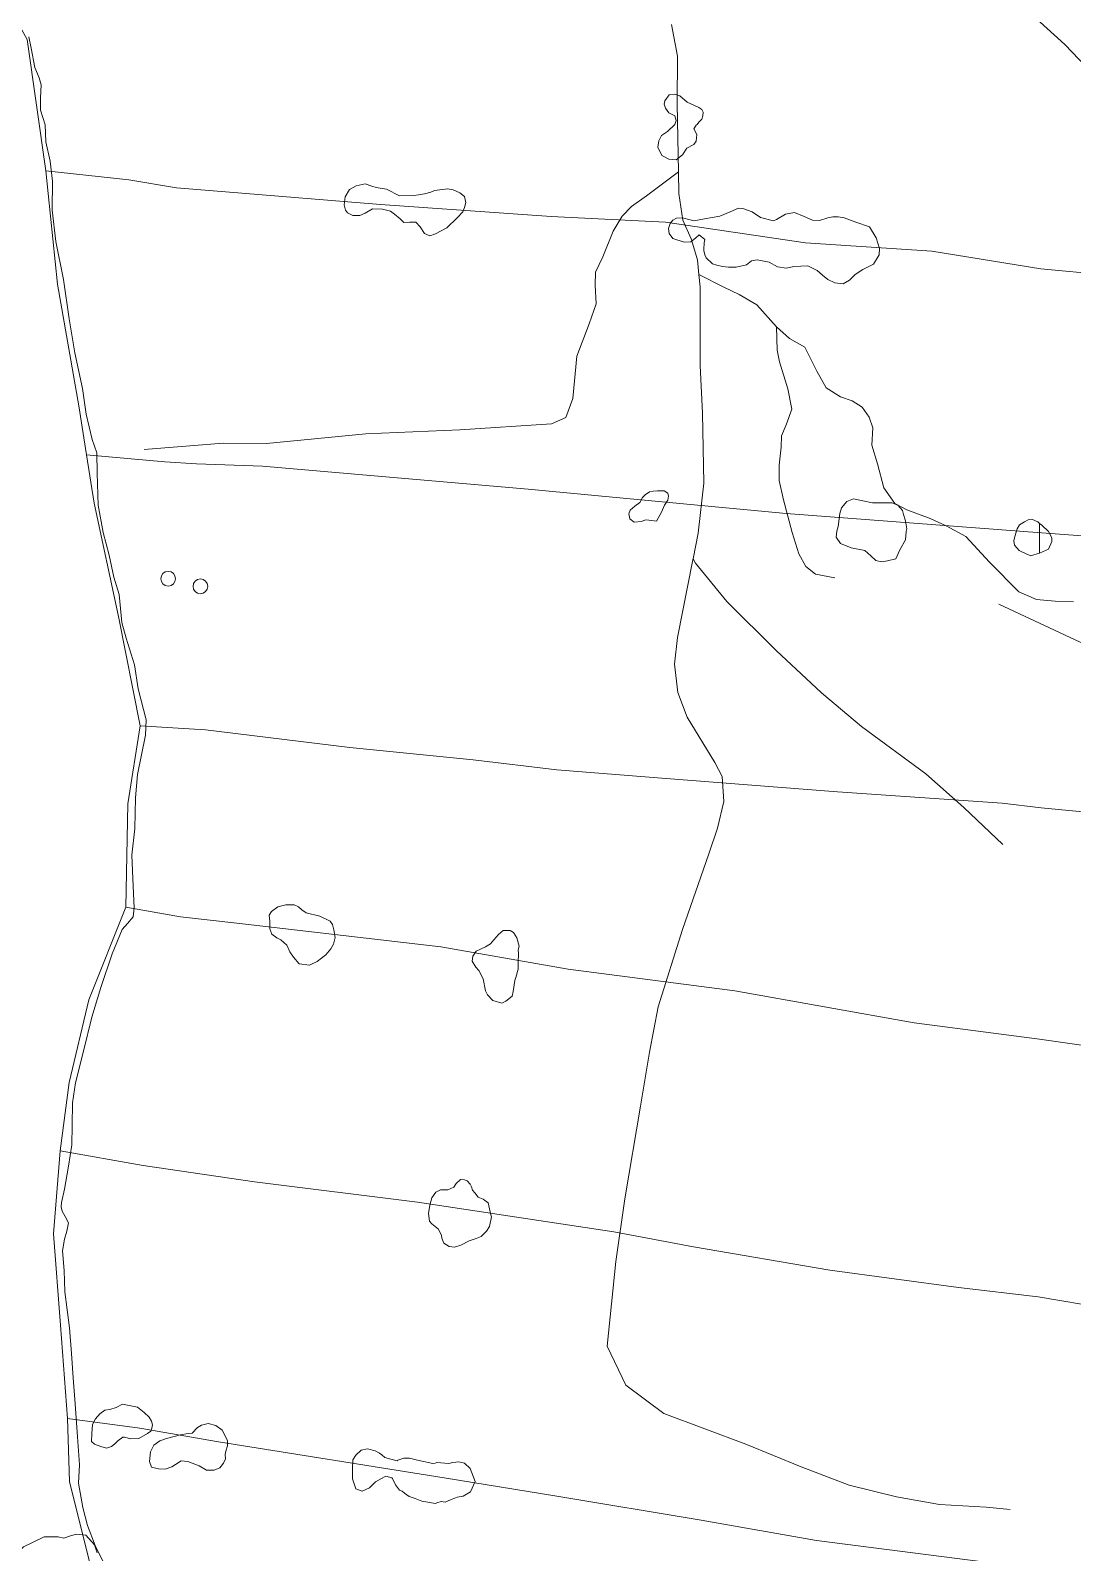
# Model space of a CAD drawing. Header units: metres. Extents: x 4652992 to 4879070, y 2074171 to 2309877.
# Drawn here: x 4654008.5 to 4654117.7, y 2309013.5 to 2309172.9 of the extents above; entities that cross this region are included whole.
import ezdxf

# ---------------------------------------------------------------- set-up
doc = ezdxf.new("R2010")
doc.units = ezdxf.units.M
doc.header["$MEASUREMENT"] = 0
doc.linetypes.add('DGN Style 3', pattern=[92.779933, 66.271381, -26.508552])
doc.layers.get('0').update_dxf_attribs({"color": 4, "lineweight": 0})
for name, color, linetype, lineweight in [('Level 1', 2, 'Continuous', 0), ('Level 20', 30, 'DGN Style 3', 0), ('Level 3', 46, 'Continuous', 0), ('Level 37', 3, 'Continuous', 0), ('Level 40', 1, 'Continuous', 0), ('Level 61', 4, 'Continuous', 0)]:
    doc.layers.add(name, color=color, linetype=linetype, lineweight=lineweight)

# ---------------------------------------------------------------- blocks, each defined once
blk = doc.blocks.new('POSTE')
at = {"color": 0, "linetype": 'ByBlock', "lineweight": -2}
blk.add_circle((0, 0), 0.770001, dxfattribs=at)

msp = doc.modelspace()

# ---------------------------------------------------------------- linework, layer by layer
at = {"layer": 'Level 1'}
for points in [[(4654164.072075, 2309146.218444, 1284.64375), (4654157.099199, 2309148.063845, 1282.56875), (4654148.996215, 2309147.904899, 1280.01875), (4654141.720667, 2309146.693183, 1277.91875), (4654137.221428, 2309147.395429, 1277.06875), (4654131.818158, 2309150.629173, 1275.60625), (4654128.182447, 2309156.787193, 1274.40625), (4654126.885166, 2309159.491523, 1273.93125), (4654125.017465, 2309162.405827, 1273.23125), (4654122.877853, 2309165.144568, 1272.03125), (4654116.867178, 2309171.431693, 1268.03125), (4654113.895333, 2309174.114984, 1266.99375), (4654111.684903, 2309175.699636, 1266.19375), (4654109.321028, 2309176.703317, 1265.78125), (4654109.264995, 2309176.715328, 1265.69375)], [(4654111.138491, 2309017.990481, 1291), (4654108.626711, 2309018.234682, 1290), (4654103.761904, 2309018.495119, 1288), (4654099.246096, 2309019.320681, 1286), (4654094.280276, 2309020.544314, 1284), (4654089.255312, 2309022.445132, 1282), (4654083.480288, 2309024.815676, 1280), (4654074.891299, 2309028.044497, 1277.5875), (4654070.891726, 2309031.010073, 1276.3625), (4654068.951906, 2309035.095278, 1275.3375), (4654069.837527, 2309043.948916, 1273.425), (4654070.806887, 2309050.507082, 1272.3875), (4654072.439272, 2309060.243899, 1271.2125), (4654073.363283, 2309065.888918, 1270.375), (4654074.277712, 2309070.643496, 1269.5), (4654076.842531, 2309078.730532, 1268.65), (4654079.587282, 2309086.655276, 1267.725), (4654080.512881, 2309089.345705, 1267.425), (4654081.151125, 2309092.129702, 1266.9625), (4654080.990908, 2309094.780276, 1266.5), (4654080.232119, 2309096.238283, 1266.2625), (4654077.324526, 2309100.9657, 1265.525), (4654076.349489, 2309103.547915, 1265.4), (4654076.011904, 2309106.514101, 1265.2125), (4654076.314272, 2309109.309878, 1265.1125), (4654077.929798, 2309117.447745, 1264.7035), (4654077.953744, 2309117.568369, 1264.6974), (4654078.486513, 2309120.252077, 1264.5625), (4654079.072878, 2309125.478274, 1264.15), (4654078.924074, 2309132.834475, 1263.0125), (4654078.686526, 2309137.809878, 1262.5125), (4654078.687685, 2309142.61011, 1262.0625), (4654078.700503, 2309146.053713, 1261.575), (4654078.56137, 2309147.349964, 1261.329309), (4654078.39612, 2309148.889529, 1261.0375), (4654077.738711, 2309151.094729, 1260.525), (4654076.870302, 2309153.038332, 1260.0375), (4654076.46509, 2309155.834719, 1259.55), (4654076.417982, 2309158.093572, 1259.216486), (4654076.269106, 2309165.232119, 1258.1625), (4654076.308718, 2309170.208498, 1257.5), (4654075.682925, 2309173.54529, 1257.075)], [(4654063.112258, 2309131.722849, 1265.017636), (4654064.627176, 2309132.370873, 1264.317636), (4654065.357339, 2309134.368338, 1263.817636), (4654065.764211, 2309138.804165, 1263.317636), (4654067.048316, 2309142.182914, 1263.017636), (4654067.807041, 2309144.289531, 1262.517636), (4654067.691478, 2309146.226257, 1262.317636), (4654067.738315, 2309147.596068, 1262.217636), (4654068.496747, 2309149.200696, 1262.017636), (4654069.56432, 2309151.877154, 1261.517636), (4654070.508229, 2309153.463539, 1261.017636), (4654071.487798, 2309154.478653, 1260.817636), (4654073.056276, 2309155.584439, 1260.317636), (4654076.417982, 2309158.093572, 1259.216486)], [(4654117.801173, 2309113.074494, 1271.417636), (4654115.854467, 2309113.139326, 1271.017636), (4654113.896299, 2309113.316505, 1270.617636), (4654112.062845, 2309114.119109, 1270.117636), (4654108.990107, 2309117.218476, 1269.017636), (4654106.500853, 2309119.895863, 1268.117636), (4654104.451851, 2309121.030976, 1267.417636), (4654102.780671, 2309121.777207, 1267.017636), (4654100.327922, 2309122.686476, 1265.817636), (4654099.074866, 2309123.362449, 1265.317636), (4654097.935276, 2309125.016854, 1265.117636), (4654097.241446, 2309127.51646, 1264.917636), (4654096.681048, 2309129.484455, 1264.617636), (4654096.777093, 2309131.273743, 1264.517636), (4654096.401197, 2309132.395069, 1264.317636), (4654095.649698, 2309133.460407, 1264.217636), (4654094.608617, 2309134.117075, 1263.917636), (4654093.396843, 2309134.546767, 1263.717636), (4654091.864881, 2309135.48844, 1263.517636), (4654090.912086, 2309137.238238, 1263.517636), (4654089.65145, 2309139.743135, 1263.017636), (4654088.038165, 2309140.651312, 1262.817636), (4654086.665697, 2309141.873915, 1262.517636), (4654084.63334, 2309144.174433, 1262.517636), (4654082.784538, 2309145.26344, 1262.317636), (4654081.162774, 2309146.016459, 1261.917636), (4654078.56137, 2309147.349964, 1261.329309)], [(4654092.775721, 2309115.568457, 1265.817636), (4654090.771536, 2309115.945346, 1265.617636), (4654089.735422, 2309116.778218, 1265.517636), (4654089.01138, 2309118.096117, 1265.317636), (4654088.315513, 2309120.307995, 1264.917636), (4654087.397072, 2309123.760445, 1264.717636), (4654086.9634, 2309125.758407, 1264.517636), (4654086.945143, 2309127.360498, 1264.317636), (4654087.177281, 2309129.257671, 1263.917636), (4654087.189051, 2309130.445936, 1263.817636), (4654087.709241, 2309131.61481, 1263.517636), (4654088.287777, 2309133.225829, 1263.317636), (4654087.882384, 2309135.370253, 1263.217636), (4654087.003272, 2309138.207316, 1263.017636), (4654086.76342, 2309139.408654, 1262.817636), (4654086.665697, 2309141.873915, 1262.517636)], [(4654110.387881, 2309087.641115, 1274), (4654106.299929, 2309091.518923, 1271.4125), (4654102.326296, 2309095.057497, 1269.8), (4654095.576296, 2309099.987673, 1267.575), (4654091.386111, 2309103.542116, 1266.95), (4654086.63312, 2309107.973696, 1266.0375), (4654081.464297, 2309113.093081, 1265.2625), (4654078.208261, 2309117.104666, 1264.703417), (4654077.953744, 2309117.568369, 1264.7034)], [(4654144.344856, 2309099.474311, 1283.14375), (4654136.170546, 2309101.861843, 1278.44375), (4654126.573947, 2309105.772762, 1274.79375), (4654118.486698, 2309108.838281, 1271.66875), (4654109.952913, 2309112.812057, 1269.36875)]]:
    msp.add_polyline3d(points, dxfattribs=at)
at = {"layer": 'Level 20', "linetype": 'Continuous'}
msp.add_polyline3d([(4654016.402506, 2309012.019482, 1273.66796), (4654015.338192, 2309014.209994, 1273.66796), (4654014.526433, 2309016.315865, 1274.067961), (4654014.03733, 2309018.177694, 1274.067961), (4654013.599222, 2309020.729612, 1274.067961), (4654013.673671, 2309022.666528, 1274.067961), (4654013.477008, 2309025.582431, 1273.867961), (4654013.225946, 2309029.048357, 1273.267961), (4654013.026845, 2309031.760123, 1273.16796), (4654012.836086, 2309034.311093, 1273.16796), (4654012.636867, 2309037.024408, 1273.067961), (4654012.140276, 2309040.768752, 1273.367961), (4654012.064267, 2309043.012244, 1273.66796), (4654011.891403, 2309045.064841, 1274.067961), (4654012.126754, 2309046.300614, 1274.66796), (4654012.361808, 2309047.149464, 1274.66796), (4654012.54942, 2309048.008984, 1274.66796), (4654012.200072, 2309048.688805, 1274.66796), (4654011.866875, 2309049.214726, 1274.66796), (4654011.7709, 2309049.687254, 1274.66796), (4654011.817266, 2309050.127735, 1274.66796), (4654012.10684, 2309051.531237, 1274.96796), (4654012.520104, 2309053.957196, 1275.267961), (4654012.891403, 2309056.190576, 1275.567961), (4654012.931358, 2309058.221494, 1275.66796), (4654012.946821, 2309060.570439, 1275.66796), (4654013.254916, 2309062.690313, 1275.767961), (4654014.0884, 2309065.975467, 1276.367961), (4654014.991026, 2309069.55331, 1276.867961), (4654015.9326, 2309072.653699, 1277.46796), (4654017.109824, 2309076.179886, 1278.16796), (4654018.165194, 2309078.749319, 1279.067961), (4654018.7213, 2309079.359938, 1279.46796), (4654019.306143, 2309080.078029, 1279.767961), (4654019.4087, 2309081.001092, 1279.767961), (4654019.309358, 2309083.265339, 1279.767961), (4654019.181557, 2309086.532666, 1279.767961), (4654019.482295, 2309089.320956, 1279.96796), (4654019.550064, 2309092.525451, 1280.66796), (4654019.769241, 2309094.962528, 1280.96796), (4654020.590304, 2309099.082062, 1281.212519), (4654020.651822, 2309100.690805, 1281.112519), (4654019.820758, 2309103.96025, 1281.112519), (4654019.431795, 2309106.461199, 1281.012519), (4654018.588992, 2309109.25969, 1280.612519), (4654018.129159, 2309110.912096, 1280.212519), (4654017.851254, 2309113.844844, 1280.112519), (4654017.270788, 2309115.638437, 1280.112519), (4654016.782336, 2309117.941398, 1280.012519), (4654016.176695, 2309120.320871, 1279.912519), (4654015.65059, 2309123.197444, 1279.912519), (4654015.526778, 2309126.550221, 1279.812519), (4654015.497513, 2309128.677683, 1279.612519), (4654014.999058, 2309130.058808, 1279.412519), (4654014.38653, 2309132.723823, 1279.012519), (4654013.998023, 2309135.405233, 1278.812519), (4654013.214502, 2309139.134318, 1278.112519), (4654012.60992, 2309142.722268, 1277.712519), (4654011.999281, 2309146.842709, 1277.512519), (4654011.203564, 2309150.795114, 1277.412519), (4654010.830705, 2309154.099865, 1277.412519), (4654010.841878, 2309157.12194, 1277.412519), (4654010.617307, 2309159.222383, 1277.212519), (4654010.155009, 2309161.254285, 1276.612519), (4654010.076899, 2309163.015586, 1276.112519), (4654009.608707, 2309164.550591, 1276.012519), (4654009.590399, 2309165.868225, 1275.812519), (4654009.669721, 2309167.225425, 1275.812519), (4654009.451275, 2309167.961887, 1275.712519), (4654008.999007, 2309169.025842, 1275.512519), (4654008.621242, 2309171.064593, 1275.112519), (4654008.384448, 2309172.232385, 1274.612519)], dxfattribs=at)
at = {"layer": 'Level 3'}
msp.add_polyline3d([(4654020.444245, 2309129.022495, 1281.517636), (4654028.746094, 2309129.687774, 1281), (4654033.280671, 2309129.647043, 1279), (4654043.679291, 2309130.673413, 1274), (4654053.525832, 2309131.076843, 1269), (4654063.112258, 2309131.722849, 1265.017636)], dxfattribs=at)
at = {"layer": 'Level 37'}
for p, q in [((4654134.548822, 2309146.046038, 1278.120558), (4654114.354908, 2309147.937118, 1272.324923)), ((4654136.759414, 2309036.436338, 1298.175), (4654114.075223, 2309040.247526, 1291.945246))]:
    msp.add_line(p, q, dxfattribs=at)
at = {"layer": 'Level 37', "extrusion": (-0.0292119390873317, 0.9370212418598057, 0.3480486387249136), "elevation": 2028181.673169, "flags": 128}
msp.add_lwpolyline([(-4723830.900434, -751619.414096), (-4723812.223607, -751627.094289), (-4723807.026418, -751628.631668)], dxfattribs=at)
at = {"layer": 'Level 37', "extrusion": (0.0850479932177606, 0.9847920192027192, 0.1514975833611321), "elevation": 2669968.839727, "flags": 128}
msp.add_lwpolyline([(-4438194.878895, -407911.227523), (-4438183.595927, -407915.173064), (-4438180.136933, -407916.619862)], dxfattribs=at)
at = {"layer": 'Level 37'}
for points in [[(4654014.933656, 2309011.649738, 1275.7), (4654012.644187, 2309020.91362, 1275.7), (4654012.445315, 2309027.50026, 1275.2), (4654011.69905, 2309037.272313, 1275.4), (4654010.979544, 2309046.870756, 1276), (4654011.663626, 2309055.541596, 1276.7), (4654012.613148, 2309062.693893, 1277.2), (4654014.651742, 2309071.375534, 1278.6), (4654018.527637, 2309081.065505, 1281), (4654018.73196, 2309091.907471, 1282), (4654020.032358, 2309100.08078, 1282.9), (4654017.764126, 2309111.53858, 1281.7), (4654015.218351, 2309123.394252, 1280.9), (4654014.427945, 2309128.457307, 1280.354554), (4654013.624343, 2309133.604896, 1279.8), (4654011.389317, 2309146.325884, 1278.9), (4654010.155164, 2309158.212748, 1278.3), (4654008.193404, 2309171.961568, 1275.9), (4654005.262186, 2309177.233844, 1274.1), (4654002.618811, 2309180.801934, 1273.329148)], [(4654010.155164, 2309158.212748, 1278.3), (4654018.844741, 2309157.265832, 1281.3), (4654023.832158, 2309156.412994, 1280.4), (4654045.21718, 2309154.669199, 1271.4), (4654063.073829, 2309153.41373, 1264.6), (4654075.055853, 2309152.838424, 1263.2), (4654089.707874, 2309150.649542, 1264.5), (4654102.958442, 2309149.783271, 1268.6), (4654114.35492, 2309147.937073, 1272.3249)], [(4654114.43573, 2309120.292481, 1271.7087), (4654087.680622, 2309122.316097, 1266.6), (4654068.771534, 2309124.094043, 1266.6), (4654060.677031, 2309124.869491, 1268.5), (4654032.865787, 2309127.287777, 1281.1), (4654025.925464, 2309127.509455, 1283.4), (4654022.638678, 2309127.712308, 1283.4), (4654014.427945, 2309128.457307, 1280.3546)], [(4654020.032358, 2309100.08078, 1282.9), (4654026.866399, 2309099.655753, 1283.2), (4654041.9935, 2309097.817017, 1277.2), (4654054.910678, 2309096.524843, 1271.9), (4654063.673048, 2309095.451248, 1268.9), (4654074.674176, 2309094.58283, 1268.5), (4654093.061174, 2309093.166485, 1270.3), (4654110.324007, 2309091.975474, 1275.7), (4654114.390686, 2309091.476502, 1276.6887)], [(4654139.398095, 2309088.836191, 1285.675), (4654128.627248, 2309090.278376, 1281.7375), (4654119.854925, 2309090.94836, 1278.5125), (4654114.390596, 2309091.476521, 1276.688684)], [(4654114.227112, 2309067.260071, 1285.5324), (4654101.088289, 2309068.973207, 1280), (4654082.327089, 2309072.302591, 1271.3), (4654064.873576, 2309074.584843, 1271.3), (4654051.540262, 2309076.914895, 1273), (4654030.16193, 2309079.389111, 1281.8), (4654024.259116, 2309080.07194, 1282.3), (4654018.527637, 2309081.065505, 1281)], [(4654011.663626, 2309055.541596, 1276.7), (4654020.355296, 2309054.004037, 1280.5), (4654032.004272, 2309052.3121, 1278.2), (4654049.067788, 2309050.172098, 1274.4), (4654069.640728, 2309047.066672, 1275), (4654077.997414, 2309045.49881, 1277.7), (4654092.2582, 2309043.04315, 1283.7), (4654105.723177, 2309041.251038, 1289.1), (4654114.075318, 2309040.247498, 1291.9452)], [(4654114.044922, 2309011.749085, 1294.7298), (4654090.879885, 2309014.744633, 1285.3), (4654078.802343, 2309016.864264, 1281.4), (4654063.67973, 2309019.373691, 1279), (4654051.88999, 2309021.279621, 1278.2), (4654028.23141, 2309025.081792, 1278.5), (4654019.988615, 2309026.506916, 1279.1), (4654012.445315, 2309027.50026, 1275.2)]]:
    msp.add_polyline3d(points, dxfattribs=at)
at = {"layer": 'Level 40', "color": 3, "flags": 128}
for points, elevation in [([(4654074.927433, 2309124.699477), (4654075.293941, 2309124.447042), (4654075.364165, 2309124.113491), (4654075.295026, 2309123.697686), (4654074.966425, 2309123.191234), (4654074.653664, 2309122.444123), (4654074.09898, 2309121.52295), (4654073.637819, 2309121.56325), (4654072.992513, 2309121.651124), (4654072.510343, 2309121.460279), (4654071.789625, 2309121.40991), (4654071.331817, 2309121.764764), (4654071.226454, 2309122.265142), (4654071.369268, 2309122.661967), (4654071.835622, 2309123.093472), (4654072.365985, 2309123.468992), (4654072.65781, 2309123.985), (4654072.928652, 2309124.269854), (4654073.366062, 2309124.590505), (4654073.77285, 2309124.643072), (4654074.216452, 2309124.68612), (4654074.927433, 2309124.699477)], 1269.2), ([(4654100.34003, 2309120.70959), (4654100.263339, 2309120.415331), (4654100.198997, 2309119.568225), (4654099.608692, 2309118.503717), (4654099.166641, 2309117.557901), (4654098.291683, 2309117.352135), (4654097.674903, 2309117.236683), (4654097.08857, 2309117.388203), (4654096.551863, 2309117.880286), (4654095.914779, 2309118.437588), (4654094.502871, 2309118.723952), (4654093.368312, 2309119.174245), (4654092.916087, 2309119.840896), (4654092.996221, 2309120.448497), (4654093.130485, 2309120.963565), (4654093.329111, 2309122.325916), (4654093.482554, 2309122.914553), (4654094.040895, 2309123.555559), (4654094.742417, 2309123.845368), (4654095.704932, 2309123.635726), (4654096.750273, 2309123.443928), (4654097.760607, 2309123.418235), (4654098.743823, 2309123.438803), (4654099.38421, 2309123.194661), (4654099.865012, 2309122.638438), (4654099.988988, 2309122.213762), (4654100.157483, 2309121.659794), (4654100.202003, 2309121.530499), (4654100.34003, 2309120.70959)], 1272), ([(4654114.240259, 2309118.163431), (4654114.19526, 2309118.14406), (4654113.303366, 2309117.865304), (4654112.883868, 2309118.052136), (4654112.090959, 2309118.453076), (4654111.611293, 2309119.008139), (4654111.53373, 2309119.459233), (4654111.64851, 2309119.899772), (4654111.895494, 2309120.697967), (4654112.119935, 2309121.110134), (4654112.636804, 2309121.446654), (4654113.042295, 2309121.655236), (4654113.482622, 2309121.698066), (4654114.038744, 2309121.43666), (4654114.240257, 2309121.271134)], 1273.3), ([(4654114.240257, 2309121.271134), (4654114.240257, 2309120.680551), (4654114.240259, 2309118.163431)], 1273.3), ([(4654114.240257, 2309121.271134), (4654114.240257, 2309120.680551), (4654114.240259, 2309118.163431)], 1273.3), ([(4654114.240257, 2309121.271134), (4654114.456508, 2309121.093502), (4654115.182362, 2309120.435574), (4654115.51403, 2309119.762077), (4654115.528042, 2309119.366649), (4654115.161905, 2309118.560181), (4654114.240259, 2309118.163431)], 1273.3), ([(4654059.637403, 2309075.225276), (4654059.624829, 2309074.576401), (4654059.394149, 2309073.716542), (4654059.280903, 2309073.394753), (4654059.118954, 2309072.258545), (4654059.010552, 2309071.761861), (4654058.333272, 2309071.220881), (4654057.901185, 2309071.015088), (4654056.976545, 2309071.312445), (4654056.411023, 2309071.875711), (4654056.205378, 2309072.313628), (4654055.966417, 2309073.58485), (4654055.505039, 2309074.428765), (4654055.199275, 2309074.80266), (4654054.815661, 2309075.411632), (4654054.892135, 2309075.959243), (4654055.214637, 2309076.450772), (4654055.696956, 2309076.688524), (4654056.220243, 2309076.916914), (4654056.72057, 2309077.237438), (4654057.06593, 2309077.636741), (4654057.579428, 2309078.214969), (4654058.056756, 2309078.627574), (4654058.789658, 2309078.634167), (4654059.131398, 2309078.425818), (4654059.482807, 2309077.867638), (4654059.720944, 2309076.987711), (4654059.666742, 2309076.739363), (4654059.621573, 2309076.532406), (4654059.658359, 2309076.30676), (4654059.637403, 2309075.225276)], 1276.546457), ([(4654055.437348, 2309050.694699), (4654055.95634, 2309050.496267), (4654056.471384, 2309050.095951), (4654056.762545, 2309048.854055), (4654056.835176, 2309048.634877), (4654056.615868, 2309047.630028), (4654056.306429, 2309047.13216), (4654055.74204, 2309046.570168), (4654055.215259, 2309046.364639), (4654054.480171, 2309046.124986), (4654053.617822, 2309045.670655), (4654052.967593, 2309045.452324), (4654052.384805, 2309045.543243), (4654051.852593, 2309045.866131), (4654051.647482, 2309046.399188), (4654051.591658, 2309046.695744), (4654051.288515, 2309047.332096), (4654050.568576, 2309047.9003), (4654050.351081, 2309048.192825), (4654050.243286, 2309048.988028), (4654050.390641, 2309049.847345), (4654050.597728, 2309050.612022), (4654051.009317, 2309051.208754), (4654051.506582, 2309051.461513), (4654052.267996, 2309051.451685), (4654052.896932, 2309051.755764), (4654053.142914, 2309052.146399), (4654053.588776, 2309052.532388), (4654053.988529, 2309052.523116), (4654054.286378, 2309052.415189), (4654054.610159, 2309052.058015), (4654054.750951, 2309051.782797), (4654054.836585, 2309051.438932), (4654055.09221, 2309051.137767), (4654055.437348, 2309050.694699)], 1278.046457)]:
    msp.add_lwpolyline(points, dxfattribs=dict(at, elevation=elevation))
at = {"layer": 'Level 40', "color": 3}
for points in [[(4654078.023173, 2309162.621451, 1262.4), (4654078.342379, 2309162.021802, 1262.4), (4654078.27894, 2309161.322769, 1262.4), (4654078.023632, 2309160.951803, 1262.4), (4654077.293718, 2309160.584799, 1262.4), (4654076.829906, 2309159.870424, 1262.4), (4654076.18218, 2309159.362777, 1262.4), (4654075.410519, 2309159.443823, 1262.4), (4654074.679397, 2309159.832375, 1262.4), (4654074.26988, 2309160.694023, 1262.4), (4654074.360748, 2309161.346268, 1262.4), (4654074.627547, 2309161.913076, 1262.4), (4654075.25591, 2309162.346236, 1262.4), (4654076.0362, 2309163.057946, 1262.4), (4654076.189874, 2309163.495075, 1262.4), (4654076.036831, 2309163.972106, 1262.4), (4654075.396615, 2309164.286103, 1261.7), (4654075.047917, 2309164.774548, 1261.7), (4654074.922171, 2309165.20509, 1261.7), (4654074.972502, 2309165.55011, 1261.7), (4654075.454476, 2309166.180878, 1261.7), (4654076.023292, 2309166.232044, 1261.7), (4654076.570922, 2309166.04999, 1261.7), (4654077.31857, 2309165.418121, 1261.7), (4654078.022763, 2309165.076053, 1261.7), (4654078.560606, 2309164.85677, 1261.7), (4654078.85609, 2309164.620879, 1261.7), (4654078.983529, 2309164.349076, 1261.7), (4654078.96064, 2309163.957189, 1261.7), (4654078.873169, 2309163.621859, 1261.7), (4654078.55307, 2309163.307161, 1261.7), (4654078.37358, 2309163.075291, 1261.7), (4654078.270118, 2309162.982809, 1261.7), (4654078.023173, 2309162.621451, 1262.4)], [(4654049.347381, 2309152.34769, 1270.3), (4654048.913884, 2309152.824276, 1270.4), (4654048.258556, 2309152.835561, 1270.8), (4654047.663385, 2309152.801725, 1271.3), (4654047.262201, 2309153.180324, 1271.7), (4654046.686825, 2309153.683504, 1271.7), (4654046.256833, 2309153.991648, 1271.7), (4654045.41095, 2309154.210857, 1271.7), (4654044.36879, 2309154.213186, 1272.6), (4654043.609391, 2309153.789655, 1273.5), (4654043.036255, 2309153.545557, 1273.5), (4654042.327579, 2309153.53287, 1273.5), (4654041.769092, 2309153.795359, 1273.5), (4654041.533047, 2309154.092093, 1273.5), (4654041.400914, 2309154.636745, 1273.5), (4654041.502019, 2309155.474324, 1273.5), (4654041.979788, 2309156.253539, 1273.5), (4654042.664774, 2309156.625665, 1273.5), (4654043.587449, 2309156.857635, 1273.5), (4654044.302277, 2309156.593825, 1273.5), (4654044.742678, 2309156.479669, 1273.5), (4654045.826129, 2309156.277345, 1273.5), (4654047.202154, 2309155.601092, 1272.6), (4654048.750198, 2309155.638747, 1271.4), (4654049.193308, 2309155.6813, 1271.4), (4654049.812399, 2309155.796289, 1271.4), (4654050.48749, 2309155.975455, 1271.4), (4654050.849076, 2309156.157179, 1271.4), (4654052.263816, 2309156.323458, 1269.9), (4654052.826099, 2309156.217094, 1269.9), (4654053.534019, 2309155.915286, 1269.9), (4654054.019166, 2309155.513562, 1269.9), (4654054.132496, 2309154.892883, 1269.9), (4654053.997585, 2309154.375979, 1269.9), (4654053.83547, 2309153.905544, 1269.9), (4654053.237488, 2309153.272133, 1269.9), (4654052.153207, 2309152.251069, 1270.3), (4654051.558867, 2309151.932249, 1270.3), (4654050.964506, 2309151.613417, 1270.3), (4654050.362195, 2309151.414843, 1270.3), (4654049.829006, 2309151.631806, 1270.3), (4654049.347381, 2309152.34769, 1270.3)], [(4654096.412859, 2309152.358382, 1268.2), (4654097.129321, 2309151.186217, 1268.2), (4654097.467949, 2309150.072676, 1268.2), (4654097.414644, 2309149.415874, 1268.2), (4654096.840747, 2309148.420721, 1268.2), (4654095.717952, 2309147.883496, 1268.2), (4654094.908935, 2309147.343744, 1268.2), (4654094.320826, 2309146.74667, 1268.2), (4654093.670393, 2309146.362997, 1268.2), (4654092.794477, 2309146.471761, 1268.2), (4654092.059621, 2309146.820129, 1268.2), (4654091.510599, 2309147.278138, 1268.2), (4654090.934363, 2309147.782672, 1268.2), (4654089.964524, 2309148.261605, 1267.2), (4654088.494156, 2309148.172839, 1266.8), (4654087.743052, 2309148.01187, 1266.8), (4654086.791518, 2309148.140027, 1266.8), (4654085.899576, 2309148.648019, 1266.8), (4654084.662322, 2309148.889795, 1266.8), (4654084.077997, 2309148.764596, 1266.8), (4654083.536788, 2309148.35148, 1266.8), (4654082.451523, 2309148.118938, 1266.8), (4654081.664943, 2309148.125202, 1266.8), (4654081.008394, 2309148.176816, 1266.8), (4654080.417711, 2309148.329957, 1266.8), (4654079.984344, 2309148.481849, 1266.8), (4654079.315269, 2309149.090227, 1266.8), (4654079.161356, 2309149.406896, 1266.8), (4654079.082999, 2309149.862128, 1266.8), (4654079.075055, 2309149.982802, 1266.8), (4654079.099575, 2309150.669777, 1265.7), (4654079.181978, 2309151.000303, 1264.3), (4654078.594755, 2309151.487915, 1263.6), (4654078.191558, 2309151.155872, 1263.6), (4654077.694822, 2309150.768691, 1263.6), (4654077.016169, 2309150.746215, 1263.6), (4654075.812231, 2309151.137806, 1263.6), (4654075.427273, 2309151.634587, 1263.6), (4654075.367989, 2309152.166003, 1263.6), (4654075.540842, 2309152.676908, 1263.6), (4654075.832887, 2309153.037807, 1263.6), (4654076.207047, 2309153.258315, 1263.6), (4654076.848666, 2309153.290356, 1263.6), (4654077.627114, 2309153.088432, 1263.6), (4654078.034857, 2309152.982666, 1263.6), (4654079.128047, 2309153.167414, 1264.9), (4654080.738946, 2309153.471055, 1266.4), (4654081.836236, 2309153.898364, 1266.4), (4654082.692544, 2309154.309048, 1266.4), (4654083.265828, 2309154.239406, 1266.4), (4654084.123142, 2309153.898308, 1266.4), (4654085.017925, 2309153.331518, 1267.6), (4654086.382144, 2309152.977571, 1267.6), (4654086.688455, 2309153.095553, 1267.6), (4654087.628358, 2309153.680973, 1267.6), (4654088.572711, 2309153.830816, 1267.6), (4654089.566303, 2309153.415036, 1267.6), (4654090.449254, 2309153.027975, 1267.6), (4654091.188152, 2309152.994184, 1267.6), (4654092.050659, 2309153.28367, 1267.6), (4654092.58764, 2309153.381224, 1267.6), (4654093.142174, 2309153.395248, 1267.6), (4654093.778321, 2309153.26964, 1267.6), (4654095.002335, 2309152.833543, 1267.6), (4654096.412859, 2309152.358382, 1268.2)], [(4654036.098425, 2309075.826114, 1283.246457), (4654035.72371, 2309076.411294, 1283.646457), (4654035.416945, 2309077.109859, 1284.046457), (4654034.759331, 2309077.641253, 1284.646457), (4654034.338309, 2309077.866453, 1284.646457), (4654033.821973, 2309078.242674, 1284.646457), (4654033.603718, 2309078.809601, 1284.646457), (4654033.61109, 2309079.626842, 1284.646457), (4654033.532926, 2309080.248089, 1284.646457), (4654033.785448, 2309080.621541, 1284.646457), (4654034.449273, 2309081.116692, 1284.646457), (4654035.303581, 2309081.309746, 1284.646457), (4654036.162658, 2309081.329281, 1284.646457), (4654036.624294, 2309081.094696, 1284.646457), (4654036.986564, 2309080.796598, 1284.646457), (4654037.430219, 2309080.479952, 1284.646457), (4654038.853656, 2309080.121317, 1284.046457), (4654039.92144, 2309079.616397, 1283.246457), (4654040.184689, 2309079.254276, 1283.246457), (4654040.321551, 2309078.705207, 1283.246457), (4654040.445328, 2309077.900218, 1283.246457), (4654040.292796, 2309077.201369, 1283.246457), (4654040.013131, 2309076.704092, 1283.246457), (4654039.493778, 2309076.088776, 1283.246457), (4654038.571638, 2309075.392507, 1283.246457), (4654037.761955, 2309075.015799, 1283.246457), (4654036.674963, 2309075.133754, 1283.246457), (4654036.098425, 2309075.826114, 1283.246457)], [(4654019.056469, 2309025.376998, 1281.046457), (4654018.395898, 2309025.562668, 1280.146457), (4654018.231329, 2309025.556307, 1279.746457), (4654017.686211, 2309025.18016, 1279.246457), (4654017.528342, 2309024.983815, 1279.246457), (4654017.34195, 2309024.832444, 1279.246457), (4654017.02178, 2309024.595145, 1279.246457), (4654016.5188, 2309024.398676, 1279.246457), (4654015.905289, 2309024.57435, 1279.246457), (4654015.271224, 2309024.831839, 1279.246457), (4654014.945725, 2309025.097619, 1279.246457), (4654014.976239, 2309025.94026, 1279.246457), (4654015.03086, 2309026.893369, 1279.246457), (4654015.350314, 2309027.478363, 1279.246457), (4654015.807987, 2309027.99381, 1279.246457), (4654016.35122, 2309028.37425, 1279.246457), (4654016.866697, 2309028.451984, 1279.246457), (4654017.523947, 2309028.652418, 1279.246457), (4654018.176722, 2309029.008252, 1279.246457), (4654019.748107, 2309028.709927, 1279.946457), (4654020.463407, 2309028.143545, 1281.046457), (4654020.966584, 2309027.645815, 1281.046457), (4654021.222552, 2309027.241935, 1281.046457), (4654021.324679, 2309026.833974, 1281.046457), (4654021.25255, 2309026.503508, 1281.046457), (4654021.143965, 2309026.181194, 1281.046457), (4654020.824661, 2309025.944509, 1281.046457), (4654019.90675, 2309025.418005, 1281.046457), (4654019.056469, 2309025.376998, 1281.046457)], [(4654026.20447, 2309022.553803, 1280.046457), (4654025.031595, 2309023.000222, 1280.146457), (4654024.329978, 2309023.085001, 1280.546457), (4654023.731862, 2309022.698209, 1281.246457), (4654023.368322, 2309022.433008, 1281.246457), (4654022.668846, 2309022.204336, 1281.246457), (4654021.952507, 2309022.248855, 1281.246457), (4654021.223686, 2309022.411639, 1281.246457), (4654021.007861, 2309022.998813, 1281.246457), (4654021.114856, 2309024.014365, 1281.246457), (4654021.457319, 2309024.707802, 1281.246457), (4654022.095691, 2309025.181063, 1281.246457), (4654022.795254, 2309025.409616, 1281.246457), (4654024.273161, 2309025.799332, 1280.046457), (4654025.066951, 2309025.930178, 1280.046457), (4654025.50029, 2309025.987436, 1280.046457), (4654026.045902, 2309026.559205, 1280.046457), (4654026.446347, 2309026.816513, 1280.046457), (4654027.17499, 2309027.000354, 1280.046457), (4654027.969212, 2309026.784072, 1280.046457), (4654028.626261, 2309026.290182, 1280.046457), (4654028.979925, 2309025.632987, 1280.046457), (4654029.183364, 2309025.163577, 1280.046457), (4654029.188479, 2309024.661471, 1280.046457), (4654029.023714, 2309024.081756, 1280.046457), (4654028.95154, 2309023.751079, 1280.046457), (4654028.964677, 2309023.285729, 1280.046457), (4654028.751056, 2309022.832534, 1280.046457), (4654028.375559, 2309022.338434, 1280.046457), (4654027.784919, 2309022.085058, 1280.046457), (4654026.987097, 2309022.109165, 1280.046457), (4654026.20447, 2309022.553803, 1280.046457)], [(4654046.978806, 2309023.093107, 1279.0465), (4654047.025991, 2309023.147773, 1279.3465), (4654047.641587, 2309023.373667, 1279.3465), (4654048.252157, 2309023.340891, 1279.3465), (4654048.939196, 2309023.187085, 1279.3465), (4654049.724296, 2309023.011326, 1279.3465), (4654050.362121, 2309022.868537, 1279.3465), (4654050.656481, 2309022.80264, 1279.3465), (4654050.923388, 2309022.846773, 1279.3465), (4654051.092173, 2309022.91287, 1279.3465), (4654052.350878, 2309022.786879, 1279.3465), (4654052.786466, 2309022.897096, 1279.3465), (4654053.418188, 2309022.963382, 1279.3465), (4654054.006631, 2309022.831614, 1279.3465), (4654054.606638, 2309022.281824, 1279.3465), (4654055.131758, 2309020.918038, 1279.3465), (4654054.638117, 2309019.834227, 1279.3465), (4654053.871059, 2309019.382701, 1279.3465), (4654053.228606, 2309019.266749, 1279.3465), (4654052.553677, 2309019.002244, 1279.3465), (4654051.987587, 2309018.7653, 1279.3465), (4654051.573006, 2309018.827125, 1279.5465), (4654051.123693, 2309018.681676, 1279.5465), (4654050.954961, 2309018.615552, 1279.5465), (4654049.548005, 2309018.851804, 1279.2465), (4654048.833534, 2309019.115426, 1279.2465), (4654048.217145, 2309019.357131, 1279.2465), (4654047.720489, 2309019.675987, 1279.2465), (4654047.462598, 2309019.912095, 1279.2465), (4654047.211739, 2309019.988964, 1279.3465), (4654046.76912, 2309020.555514, 1279.3465), (4654046.465103, 2309021.230932, 1279.0465), (4654046.391389, 2309021.299642, 1279.0465), (4654045.770876, 2309021.480059, 1279.0465), (4654045.251672, 2309021.179977, 1279.0465), (4654044.693102, 2309020.888672, 1279.0465), (4654044.056536, 2309020.240158, 1279.0465), (4654043.283869, 2309019.913385, 1279.0465), (4654042.632402, 2309020.142259, 1279.0465), (4654042.280835, 2309021.178323, 1279.0465), (4654042.261342, 2309022.223452, 1279.0465), (4654042.303215, 2309023.17162, 1279.0465), (4654042.62123, 2309023.683311, 1279.0465), (4654043.183954, 2309024.181839, 1279.0465), (4654043.834693, 2309024.327581, 1279.0465), (4654044.660743, 2309024.142657, 1279.0465), (4654045.098079, 2309023.87825, 1279.0465), (4654045.347402, 2309023.697564, 1279.0465), (4654045.658048, 2309023.419911, 1279.0465), (4654046.278589, 2309023.239395, 1279.0465), (4654046.947052, 2309023.089777, 1279.0465), (4654046.978806, 2309023.093107, 1279.0465)], [(4654006.8863, 2309013.1603, 1272.1), (4654007.8269, 2309014.0718, 1273.3), (4654009.9973, 2309015.1, 1275.1), (4654011.4398, 2309015.1303, 1276.3), (4654012.0575, 2309014.9928, 1276.3), (4654012.7543, 2309015.2179, 1276.3), (4654013.3883, 2309015.4027, 1276.3), (4654014.3371, 2309015.3001, 1276.3), (4654015.248, 2309014.2825, 1276.3), (4654015.5528, 2309013.4544, 1276.3)]]:
    msp.add_polyline3d(points, dxfattribs=at)

# ---------------------------------------------------------------- block references
at = {"layer": 'Level 61', "zscale": 0.1}
for p in [(4654022.97133, 2309115.476786, 1282.9), (4654026.344172, 2309114.683903, 1282.7)]:
    msp.add_blockref('POSTE', p, dxfattribs=at)

doc.saveas('drawing.dxf')
